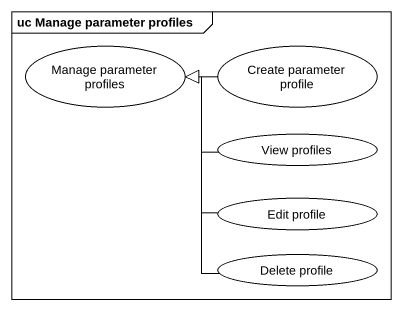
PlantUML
@startuml
mainframe uc Manage parameter profiles
usecase "Manage parameter profiles" as Manage_parameter_profiles
usecase "Create parameter profile" as Create_parameter_profile
usecase "View profiles" as View_profiles
usecase "Edit profile" as Edit_profile
usecase "Delete profile" as Delete_profile
Create_parameter_profile -left-|> Manage_parameter_profiles
View_profiles -left-|> Manage_parameter_profiles
Edit_profile -up-|> Manage_parameter_profiles
Delete_profile -up-|> Manage_parameter_profiles
@enduml
